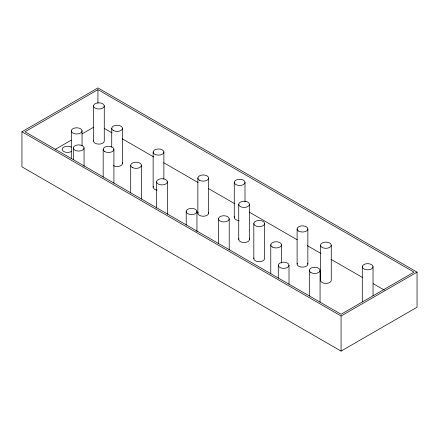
<?xml version="1.0" encoding="UTF-8"?>
<svg xmlns="http://www.w3.org/2000/svg" width="439" height="439" viewBox="0 0 439 439"><rect width="100%" height="100%" fill="white"/><g stroke="black" fill="none" stroke-linecap="round" stroke-linejoin="round"><path stroke-width="0.66" d="M21.95 131.766L97.93 87.899L417.05 272.142L417.05 307.234L341.07 351.101L21.95 166.858L21.95 131.766L341.07 316.009L417.05 272.142M97.93 89.655L24.99 131.766L341.07 314.253L414.01 272.142L97.93 89.655L97.93 103.149M55.232 149.397L71.244 140.156M81.917 133.994L93.781 127.145M104.455 128.512L112.164 132.962M122.245 138.784L153.677 156.932M163.758 162.754L198.154 182.608M208.234 188.43L234.92 203.839M249.149 212.053L297.187 239.787M307.267 245.604L320.909 253.479M330.99 259.301L362.416 277.448M373.09 283.61L384.361 290.113M373.04 266.747A5.372 3.1 0 0 1 364.979 269.436A5.372 3.1 0 0 1 364.979 264.064A5.372 3.1 0 0 1 373.04 266.747L373.04 295.771M362.29 266.747L362.29 301.845M341.07 316.009L341.07 351.101M331.269 245.22A5.372 3.1 0 0 1 323.208 247.909A5.372 3.1 0 0 1 323.208 242.531A5.372 3.1 0 0 1 331.269 245.22L331.269 280.312A5.372 3.1 0 0 1 325.195 283.391A5.372 3.1 0 0 1 320.706 279.511M320.525 245.22L320.525 280.312M320.064 270.364L320.064 302.087M309.319 270.364L309.319 296.012M307.854 228.938L307.854 264.031M297.11 228.938L297.11 264.031M289.016 265.271A5.372 3.1 0 0 1 280.96 267.96A5.372 3.1 0 0 1 280.96 262.588A5.372 3.1 0 0 1 289.016 265.271L289.016 284.17M281.52 244.841L281.52 263.06M278.271 265.271L278.271 278.096M270.775 244.841L270.775 273.859M264.563 223.533A5.372 3.1 0 0 1 256.502 226.222A5.372 3.1 0 0 1 256.502 220.85A5.372 3.1 0 0 1 264.563 223.533L264.563 258.626A5.372 3.1 0 0 1 258.489 261.704A5.372 3.1 0 0 1 254 257.825M253.819 223.533L253.819 258.626M249.473 204.349A5.372 3.1 0 0 1 241.417 207.032A5.372 3.1 0 0 1 241.417 201.66A5.372 3.1 0 0 1 249.473 204.349L249.473 239.442M245.011 182.388A5.372 3.1 0 0 1 236.95 185.077A5.372 3.1 0 0 1 236.95 179.705A5.372 3.1 0 0 1 245.011 182.388L245.011 201.962M238.728 204.349L238.728 239.442M234.267 182.388L234.267 217.486M229.207 218.836A5.372 3.1 0 0 1 221.146 221.525A5.372 3.1 0 0 1 221.146 216.153A5.372 3.1 0 0 1 229.207 218.836L229.207 249.879M218.463 218.836L218.463 243.81M208.607 178.047L208.607 213.14M197.863 178.047L197.863 213.14M196.952 211.483A5.372 3.1 0 0 1 188.891 214.172A5.372 3.1 0 0 1 188.891 208.799A5.372 3.1 0 0 1 196.952 211.483L196.952 231.732M186.207 211.483L186.207 224.982M167.363 181.817A5.372 3.1 0 0 1 159.302 184.506A5.372 3.1 0 0 1 159.302 179.134A5.372 3.1 0 0 1 167.363 181.817L167.363 214.21M163.879 152.048A5.372 3.1 0 0 1 155.823 154.737A5.372 3.1 0 0 1 155.823 149.364A5.372 3.1 0 0 1 163.879 152.048L163.879 179.046M156.619 181.817L156.619 208.141M153.134 152.048L153.134 187.146M141.451 165.283L141.451 199.032M130.707 165.283L130.707 192.957M122.476 128.32L122.476 163.412M113.915 149.392L113.915 183.134M111.731 128.32L111.731 147.213M104.273 105.914A5.372 3.1 0 0 1 96.212 108.598A5.372 3.1 0 0 1 96.212 103.225A5.372 3.1 0 0 1 104.273 105.914L104.273 141.007A5.372 3.1 0 0 1 98.199 144.085A5.372 3.1 0 0 1 93.71 140.206M103.17 149.392L103.17 177.06M93.529 105.914L93.529 141.007M84.058 147.981A5.372 3.1 0 0 1 75.996 150.665A5.372 3.1 0 0 1 75.996 145.293A5.372 3.1 0 0 1 84.058 147.981L84.058 166.2M82.049 130.893A5.372 3.1 0 0 1 73.988 133.577A5.372 3.1 0 0 1 73.988 128.204A5.372 3.1 0 0 1 82.049 130.893L82.049 145.743M73.313 147.981L73.313 159.456M71.305 130.893L71.305 158.561M71.337 151.504A5.372 3.1 0 0 1 63.737 151.504A5.372 3.1 0 0 1 63.737 147.12A5.372 3.1 0 0 1 71.337 147.12M157.118 190.142A5.372 3.1 0 0 1 153.315 186.339M249.292 238.64A5.372 3.1 0 0 1 244.1 242.542A5.372 3.1 0 0 1 238.915 238.64M122.294 162.611A5.372 3.1 0 0 1 119.792 166.096A5.372 3.1 0 0 1 113.306 165.607M208.426 212.339A5.372 3.1 0 0 1 203.235 216.24A5.372 3.1 0 0 1 198.044 212.339M307.673 263.23A5.372 3.1 0 0 1 302.482 267.137A5.372 3.1 0 0 1 297.296 263.23M239.173 220.576A5.372 3.1 0 0 1 234.448 216.679M272.35 247.036A5.372 3.1 0 0 0 281.339 245.642A5.372 3.1 0 0 0 274.759 241.845A5.372 3.1 0 0 0 272.35 247.036M113.306 130.509A5.372 3.1 0 0 0 122.294 129.121A5.372 3.1 0 0 0 115.715 125.324A5.372 3.1 0 0 0 113.306 130.509M199.438 180.237A5.372 3.1 0 0 0 208.426 178.849A5.372 3.1 0 0 0 201.847 175.051A5.372 3.1 0 0 0 199.438 180.237M310.894 272.559A5.372 3.1 0 0 0 319.883 271.17A5.372 3.1 0 0 0 313.303 267.367A5.372 3.1 0 0 0 310.894 272.559M104.745 151.581A5.372 3.1 0 0 0 113.734 150.193A5.372 3.1 0 0 0 107.154 146.396A5.372 3.1 0 0 0 104.745 151.581M132.276 167.478A5.372 3.1 0 0 0 141.265 166.09A5.372 3.1 0 0 0 134.685 162.287A5.372 3.1 0 0 0 132.276 167.478M298.685 231.133A5.372 3.1 0 0 0 307.673 229.74A5.372 3.1 0 0 0 301.094 225.942A5.372 3.1 0 0 0 298.685 231.133"/></g></svg>
